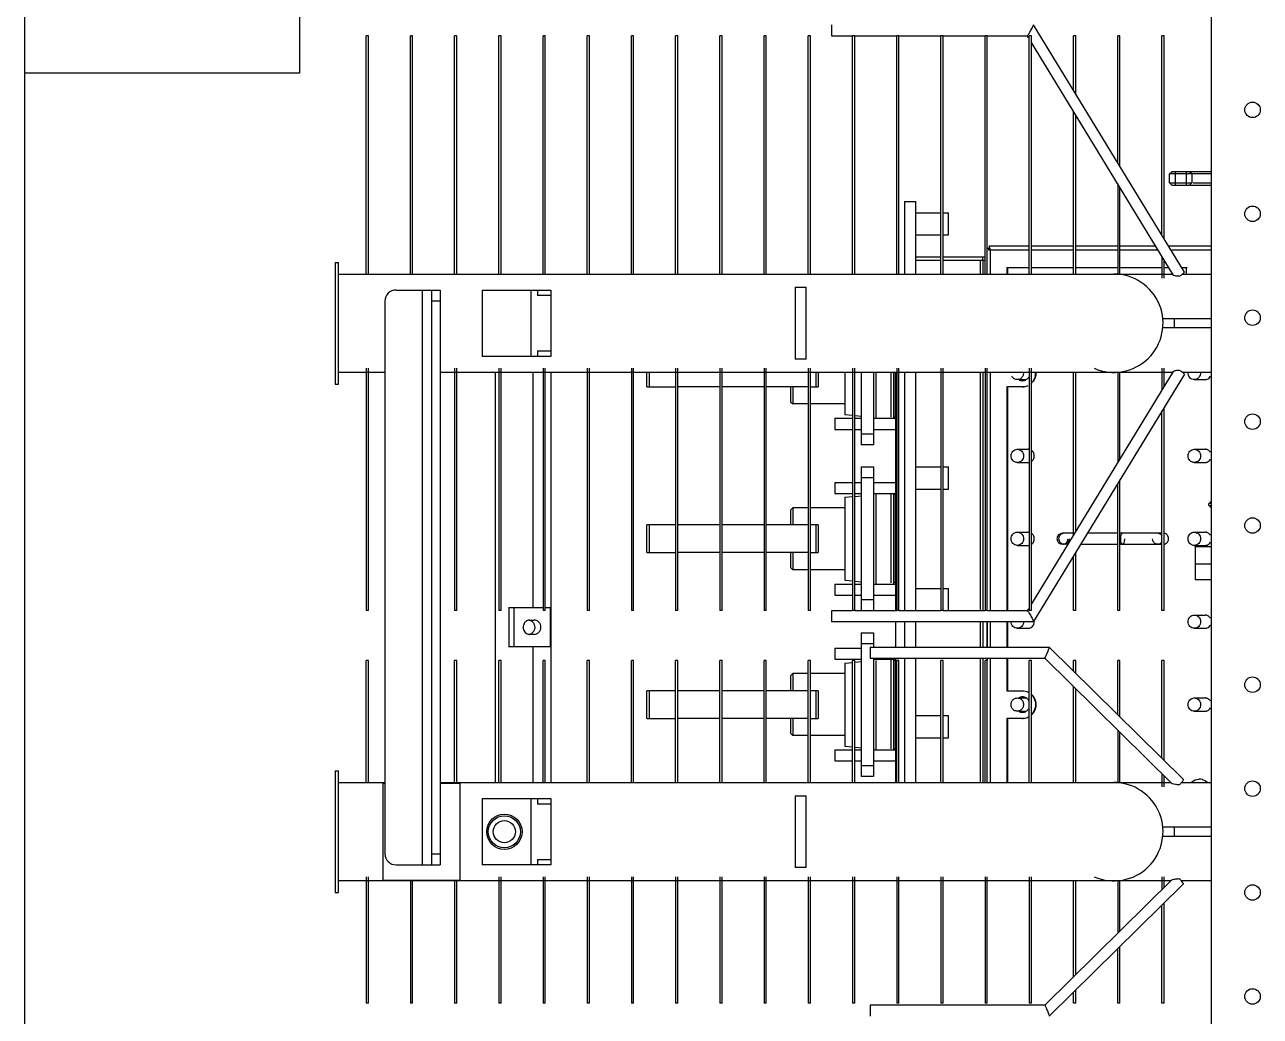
# Model space of a CAD drawing. Header units: millimetres. Extents: x 32496 to 166256, y 3504 to 23939.
# Drawn here: x 43122 to 44240, y 20608 to 21505 of the extents above; entities that cross this region are included whole.
import ezdxf

# ---------------------------------------------------------------- set-up
doc = ezdxf.new("R2010")
doc.units = ezdxf.units.MM
for name, color, linetype in [('FG-S100X100-2232_0', 7, 'Continuous'), ('QIAOJIA-1_0', 7, 'Continuous'), ('变压器模型_1__0', 7, 'Continuous')]:
    doc.layers.add(name, color=color, linetype=linetype)

msp = doc.modelspace()

# ---------------------------------------------------------------- linework, layer by layer
at = {"layer": 'FG-S100X100-2232_0', "color": 7, "linetype": 'Continuous'}
msp.add_line((43121.64, 19811.888), (43121.64, 22083.888), dxfattribs=at)
at = {"layer": 'QIAOJIA-1_0', "color": 7, "linetype": 'Continuous'}
for p, q in [((43370.14, 22026.088), (43370.14, 21461.088)), ((43370.14, 21461.088), (43121.64, 21461.088))]:
    msp.add_line(p, q, dxfattribs=at)
at = {"layer": '变压器模型_1__0', "color": 6, "linetype": 'Continuous'}
for p, q in [((44195.64, 20407.888), (44195.64, 21551.888)), ((43851.64, 21504.927), (43851.64, 21494.928)), ((44034.474, 21504.836), (44034.429, 21504.916)), ((44170.93, 21281.092), (44034.474, 21504.836)), ((43430.64, 21279.388), (43430.64, 21494.888)), ((43432.64, 21494.888), (43430.64, 21494.888)), ((43432.64, 21279.388), (43432.64, 21494.888)), ((43470.64, 21279.388), (43470.64, 21494.888)), ((43472.64, 21494.888), (43470.64, 21494.888)), ((43472.64, 21279.388), (43472.64, 21494.888)), ((43510.64, 21279.388), (43510.64, 21494.888)), ((43512.64, 21494.888), (43510.64, 21494.888)), ((43512.64, 21279.388), (43512.64, 21494.888)), ((43550.64, 21279.388), (43550.64, 21494.888)), ((43552.64, 21494.888), (43550.64, 21494.888)), ((43552.64, 21279.388), (43552.64, 21494.888)), ((43590.64, 21279.388), (43590.64, 21494.888)), ((43592.64, 21494.888), (43590.64, 21494.888)), ((43592.64, 21279.388), (43592.64, 21494.888)), ((43630.64, 21279.388), (43630.64, 21494.888)), ((43632.64, 21494.888), (43630.64, 21494.888)), ((43632.64, 21279.388), (43632.64, 21494.888)), ((43670.64, 21279.388), (43670.64, 21494.888)), ((43672.64, 21494.888), (43670.64, 21494.888)), ((43672.64, 21279.388), (43672.64, 21494.888)), ((43710.64, 21279.388), (43710.64, 21494.888)), ((43712.64, 21494.888), (43710.64, 21494.888)), ((43712.64, 21279.388), (43712.64, 21494.888)), ((43750.64, 21279.388), (43750.64, 21494.888)), ((43752.64, 21494.888), (43750.64, 21494.888)), ((43752.64, 21279.388), (43752.64, 21494.888)), ((43790.64, 21279.388), (43790.64, 21494.888)), ((43792.64, 21494.888), (43790.64, 21494.888)), ((43792.64, 21279.388), (43792.64, 21494.888)), ((43830.64, 21279.388), (43830.64, 21494.888)), ((43832.64, 21494.888), (43830.64, 21494.888)), ((43832.64, 21279.388), (43832.64, 21494.888)), ((43851.64, 21494.928), (43870.64, 21494.928)), ((43870.64, 21279.388), (43870.64, 21494.888)), ((43872.64, 21494.888), (43870.64, 21494.888)), ((43872.64, 21494.928), (43910.64, 21494.928)), ((43872.64, 21279.388), (43872.64, 21494.888)), ((43910.64, 21279.388), (43910.64, 21494.888)), ((43912.64, 21494.888), (43910.64, 21494.888)), ((43912.64, 21494.928), (43950.64, 21494.928)), ((43912.64, 21279.388), (43912.64, 21494.888)), ((43950.64, 21279.388), (43950.64, 21494.888)), ((43952.64, 21494.888), (43950.64, 21494.888)), ((43952.64, 21494.928), (43990.64, 21494.928)), ((43952.64, 21279.388), (43952.64, 21494.888)), ((43990.64, 21279.388), (43990.64, 21494.888)), ((43992.64, 21494.888), (43990.64, 21494.888)), ((43992.64, 21494.928), (44028.858, 21494.928)), ((43992.64, 21279.388), (43992.64, 21494.888)), ((44029.903, 21493.219), (44028.806, 21495.019)), ((44028.806, 21495.019), (44028.851, 21494.939)), ((44030.64, 21279.388), (44030.64, 21494.888)), ((44032.64, 21494.888), (44030.64, 21494.888)), ((44032.64, 21279.388), (44032.64, 21494.888)), ((44160.812, 21278.571), (44032.64, 21488.733)), ((44070.64, 21445.535), (44070.64, 21494.888)), ((44072.64, 21494.888), (44070.64, 21494.888)), ((44072.64, 21442.256), (44072.64, 21494.888)), ((44110.64, 21379.948), (44110.64, 21494.888)), ((44112.64, 21494.888), (44110.64, 21494.888)), ((44112.64, 21376.669), (44112.64, 21494.888)), ((44150.64, 21314.361), (44150.64, 21494.888)), ((44152.64, 21494.888), (44150.64, 21494.888)), ((44152.64, 21311.081), (44152.64, 21494.888)), ((44070.64, 21279.388), (44070.64, 21426.425)), ((44072.64, 21279.388), (44072.64, 21423.145)), ((44157.64, 21369.888), (44159.64, 21371.888)), ((44157.64, 21361.888), (44157.64, 21369.888)), ((44195.64, 21369.888), (44157.64, 21369.888)), ((44195.64, 21371.888), (44159.64, 21371.888)), ((44177.64, 21369.888), (44175.64, 21371.888)), ((44177.64, 21369.888), (44177.64, 21361.888)), ((44110.64, 21360.837), (44110.64, 21278.838)), ((44112.64, 21279.388), (44112.64, 21357.558)), ((44157.64, 21361.888), (44159.64, 21359.888)), ((44157.64, 21361.888), (44177.64, 21361.888)), ((44159.64, 21359.888), (44195.64, 21359.888)), ((44177.64, 21361.888), (44175.64, 21359.888)), ((44178.782, 21361.888), (44195.64, 21361.888)), ((43917.64, 21344.888), (43917.64, 21279.388)), ((43917.64, 21344.888), (43927.64, 21344.888)), ((43927.64, 21344.888), (43927.64, 21279.388)), ((43927.64, 21334.888), (43950.64, 21334.888)), ((43952.64, 21334.888), (43957.64, 21334.888)), ((43957.64, 21314.888), (43957.64, 21334.888)), ((43927.64, 21314.888), (43950.64, 21314.888)), ((43952.64, 21314.888), (43957.64, 21314.888)), ((43992.829, 21302.888), (43994.713, 21302.888)), ((43994.713, 21304.461), (43994.713, 21304.888)), ((43994.713, 21304.888), (44030.64, 21304.888)), ((44032.64, 21304.888), (44070.64, 21304.888)), ((44072.64, 21304.888), (44110.64, 21304.888)), ((44112.64, 21304.888), (44144.762, 21304.888)), ((44156.417, 21304.888), (44195.64, 21304.888)), ((43402.64, 21289.888), (43402.64, 21179.888)), ((43402.64, 21289.888), (43405.64, 21289.888)), ((43405.64, 21179.888), (43405.64, 21289.888)), ((43927.64, 21294.888), (43950.64, 21294.888)), ((43927.64, 21291.888), (43950.64, 21291.888)), ((43952.64, 21294.888), (43990.593, 21294.888)), ((43952.64, 21291.888), (43990.64, 21291.888)), ((43988.64, 21291.888), (43988.64, 21294.888)), ((44150.64, 21295.25), (44150.64, 21275.638)), ((44152.64, 21275.638), (44152.64, 21291.971)), ((43405.64, 21279.388), (44160.812, 21279.388)), ((44010.328, 21284.888), (44010.328, 21279.388)), ((44030.64, 21284.888), (44010.328, 21284.888)), ((44010.999, 21284.888), (44010.999, 21279.388)), ((44070.64, 21284.888), (44032.64, 21284.888)), ((44110.64, 21284.888), (44072.64, 21284.888)), ((44150.64, 21284.888), (44112.64, 21284.888)), ((44156.959, 21284.888), (44152.64, 21284.888)), ((44173.502, 21284.888), (44168.614, 21284.888)), ((44169.241, 21279.388), (44195.64, 21279.388)), ((44172.831, 21279.388), (44172.831, 21284.888)), ((43457.64, 21264.888), (43497.64, 21264.888)), ((43489.64, 21264.888), (43489.64, 20744.888)), ((43497.64, 21264.888), (43497.64, 20744.888)), ((43535.64, 21264.888), (43535.64, 21204.888)), ((43535.64, 21264.888), (43597.64, 21264.888)), ((43579.64, 21264.888), (43579.64, 21204.888)), ((43585.64, 21264.888), (43585.64, 21259.888)), ((43597.64, 21264.888), (43597.64, 21204.888)), ((43818.64, 21267.388), (43818.64, 21202.388)), ((43818.64, 21267.388), (43828.64, 21267.388)), ((43828.64, 21202.388), (43828.64, 21267.388)), ((43447.64, 21254.888), (43447.64, 20754.888)), ((44195.64, 21238.888), (44151.64, 21238.888)), ((44151.64, 21230.888), (44195.64, 21230.888)), ((44161.64, 21238.888), (44161.64, 21230.888)), ((43585.64, 21209.888), (43585.64, 21204.888)), ((43597.64, 21204.888), (43535.64, 21204.888)), ((43828.64, 21202.388), (43818.64, 21202.388)), ((43447.64, 21190.388), (43405.64, 21190.388)), ((43430.64, 21194.138), (43430.64, 20974.888)), ((43432.64, 20974.888), (43432.64, 21194.138)), ((44160.812, 21190.388), (43497.64, 21190.388)), ((43510.64, 21194.138), (43510.64, 20974.888)), ((43512.64, 20974.888), (43512.64, 21194.138)), ((43547.64, 20819.388), (43547.64, 21190.388)), ((43550.64, 21194.138), (43550.64, 20974.888)), ((43552.64, 20974.888), (43552.64, 21194.138)), ((43590.64, 21194.138), (43590.64, 20974.888)), ((43592.64, 20974.888), (43592.64, 21194.138)), ((43597.64, 21190.388), (43597.64, 20819.388)), ((43630.64, 21194.138), (43630.64, 20974.888)), ((43632.64, 20974.888), (43632.64, 21194.138)), ((43670.64, 21194.138), (43670.64, 20974.888)), ((43672.64, 20974.888), (43672.64, 21194.138)), ((43684.64, 21177.388), (43684.64, 21190.388)), ((43710.64, 21194.138), (43710.64, 20974.888)), ((43712.64, 20974.888), (43712.64, 21194.138)), ((43750.64, 21194.138), (43750.64, 20974.888)), ((43752.64, 20974.888), (43752.64, 21194.138)), ((43790.64, 21194.138), (43790.64, 20974.888)), ((43792.64, 20974.888), (43792.64, 21194.138)), ((43830.64, 21194.138), (43830.64, 20974.888)), ((43832.64, 20974.888), (43832.64, 21194.138)), ((43839.64, 21190.388), (43839.64, 21177.388)), ((43863.64, 21189.888), (43863.64, 21152.388)), ((43870.64, 21194.138), (43870.64, 20974.888)), ((43872.64, 20974.888), (43872.64, 21194.138)), ((43878.64, 21190.388), (43878.64, 21124.888)), ((43889.64, 21190.388), (43889.64, 21124.888)), ((43907.64, 21189.888), (43907.64, 21149.46)), ((43908.39, 21149.888), (43908.39, 21189.888)), ((43909.64, 21190.388), (43909.64, 20974.849)), ((43910.64, 21194.138), (43910.64, 20974.888)), ((43912.64, 20974.888), (43912.64, 21194.138)), ((43917.64, 21190.388), (43917.64, 20974.849)), ((43927.64, 21190.388), (43927.64, 20974.849)), ((43950.64, 21194.138), (43950.64, 20974.888)), ((43952.64, 20974.888), (43952.64, 21194.138)), ((43990.64, 21194.138), (43990.64, 20974.888)), ((43992.64, 20974.888), (43992.64, 21194.138)), ((44030.64, 21194.138), (44030.64, 20974.888)), ((44032.64, 20974.888), (44032.64, 21194.138)), ((44160.812, 21191.206), (44032.64, 20981.044)), ((44170.93, 21188.685), (44034.474, 20964.941)), ((44070.64, 21043.352), (44070.64, 21190.388)), ((44072.64, 21046.631), (44072.64, 21190.388)), ((44110.64, 21190.938), (44110.64, 21108.939)), ((44112.64, 21112.218), (44112.64, 21190.388)), ((44150.64, 21194.138), (44150.64, 21174.526)), ((44152.64, 21177.806), (44152.64, 21194.138)), ((44195.64, 21190.388), (44169.241, 21190.388)), ((43402.64, 21179.888), (43405.64, 21179.888)), ((43684.64, 21177.388), (43710.64, 21177.388)), ((43750.64, 21177.388), (43712.64, 21177.388)), ((43790.64, 21177.388), (43752.64, 21177.388)), ((43830.64, 21177.388), (43792.64, 21177.388)), ((43814.64, 21177.388), (43814.64, 21163.888)), ((43816.64, 21177.388), (43816.64, 21161.888)), ((43832.64, 21177.388), (43839.64, 21177.388)), ((44010.328, 21177.388), (44010.328, 20974.849)), ((44025.13, 21177.388), (44010.328, 21177.388)), ((44010.999, 21177.388), (44010.999, 20974.849)), ((44021.764, 21183.888), (44027.825, 21183.888)), ((44025.13, 21182.888), (44024.459, 21182.888)), ((44179.91, 21183.888), (44189.639, 21183.888)), ((43814.64, 21163.888), (43816.64, 21161.888)), ((43830.64, 21161.888), (43816.64, 21161.888)), ((43863.64, 21161.888), (43832.64, 21161.888)), ((44150.64, 20974.888), (44150.64, 21155.416)), ((44152.64, 20974.888), (44152.64, 21158.695)), ((43854.64, 21148.888), (43854.64, 21138.888)), ((43854.64, 21148.888), (43870.64, 21148.888)), ((43863.64, 21152.388), (43870.64, 21151.715)), ((43872.64, 21151.523), (43878.979, 21150.913)), ((43872.64, 21148.888), (43878.64, 21148.888)), ((43889.64, 21148.888), (43909.64, 21148.888)), ((43909.64, 21149.888), (43908.39, 21149.888)), ((43854.64, 21138.888), (43870.64, 21138.888)), ((43872.64, 21138.888), (43878.64, 21138.888)), ((43889.64, 21138.888), (43909.64, 21138.888)), ((43889.64, 21124.888), (43878.64, 21124.888)), ((44019.762, 21120.888), (44029.491, 21120.888)), ((44179.91, 21120.888), (44189.639, 21120.888)), ((44019.762, 21108.888), (44029.491, 21108.888)), ((44179.91, 21108.888), (44189.639, 21108.888)), ((43878.64, 21104.888), (43878.64, 20974.888)), ((43878.64, 21104.888), (43889.64, 21104.888)), ((43889.64, 21104.888), (43889.64, 20974.888)), ((43927.64, 21104.888), (43950.64, 21104.888)), ((43952.64, 21104.888), (43957.64, 21104.888)), ((43957.64, 21084.888), (43957.64, 21104.888)), ((43854.64, 21090.888), (43854.64, 21080.888)), ((43854.64, 21090.888), (43870.64, 21090.888)), ((43872.64, 21090.888), (43878.64, 21090.888)), ((43889.64, 21090.888), (43909.64, 21090.888)), ((44110.64, 20974.888), (44110.64, 21089.828)), ((44112.64, 20974.888), (44112.64, 21093.108)), ((43854.64, 21080.888), (43870.64, 21080.888)), ((43863.64, 21077.388), (43870.64, 21078.061)), ((43863.64, 21077.388), (43863.64, 21002.388)), ((43872.64, 21080.888), (43878.64, 21080.888)), ((43872.64, 21078.254), (43878.979, 21078.863)), ((43889.64, 21080.888), (43909.64, 21080.888)), ((43907.64, 21080.312), (43907.64, 20999.46)), ((43908.39, 20999.888), (43908.39, 21079.888)), ((43909.64, 21079.888), (43908.39, 21079.888)), ((43927.64, 21084.888), (43950.64, 21084.888)), ((43952.64, 21084.888), (43957.64, 21084.888)), ((43814.64, 21065.888), (43816.64, 21067.888)), ((43814.64, 21065.888), (43814.64, 21052.388)), ((43816.64, 21067.888), (43816.64, 21052.388)), ((43830.64, 21067.888), (43816.64, 21067.888)), ((43863.64, 21067.888), (43832.64, 21067.888)), ((44193.14, 21069.888), (44193.14, 21071.888)), ((44194.102, 21068.888), (44195.448, 21068.888)), ((44195.307, 21072.888), (44194.113, 21072.888)), ((43684.64, 21027.388), (43684.64, 21052.388)), ((43710.64, 21052.388), (43684.64, 21052.388)), ((43750.64, 21052.388), (43712.64, 21052.388)), ((43790.64, 21052.388), (43752.64, 21052.388)), ((43830.64, 21052.388), (43792.64, 21052.388)), ((43839.64, 21052.388), (43832.64, 21052.388)), ((43839.64, 21052.388), (43839.64, 21027.388)), ((44019.762, 21045.888), (44029.491, 21045.888)), ((44070.64, 21044.888), (44060.724, 21044.888)), ((44110.64, 21044.888), (44083.232, 21044.888)), ((44150.64, 21044.888), (44112.64, 21044.888)), ((44179.91, 21045.888), (44189.639, 21045.888)), ((44019.762, 21033.888), (44029.491, 21033.888)), ((44065.478, 21034.888), (44060.724, 21034.888)), ((44077.305, 21034.888), (44110.64, 21034.888)), ((44112.64, 21034.888), (44150.64, 21034.888)), ((44179.91, 21033.888), (44189.639, 21033.888)), ((44180.64, 21032.888), (44180.64, 21002.888)), ((44180.64, 21032.888), (44195.64, 21032.888)), ((43684.64, 21027.388), (43710.64, 21027.388)), ((43750.64, 21027.388), (43712.64, 21027.388)), ((43790.64, 21027.388), (43752.64, 21027.388)), ((43830.64, 21027.388), (43792.64, 21027.388)), ((43814.64, 21027.388), (43814.64, 21013.888)), ((43816.64, 21027.388), (43816.64, 21011.888)), ((43832.64, 21027.388), (43839.64, 21027.388)), ((44070.64, 20974.888), (44070.64, 21024.241)), ((44072.64, 20974.888), (44072.64, 21027.52)), ((43814.64, 21013.888), (43816.64, 21011.888)), ((43830.64, 21011.888), (43816.64, 21011.888)), ((43863.64, 21011.888), (43832.64, 21011.888)), ((43854.64, 20998.888), (43854.64, 20988.888)), ((43854.64, 20998.888), (43870.64, 20998.888)), ((43863.64, 21002.388), (43870.64, 21001.715)), ((43872.64, 21001.523), (43878.979, 21000.913)), ((43872.64, 20998.888), (43878.64, 20998.888)), ((43889.64, 20998.888), (43909.64, 20998.888)), ((43909.64, 20999.888), (43908.39, 20999.888)), ((44195.64, 21002.888), (44180.64, 21002.888)), ((43854.64, 20988.888), (43870.64, 20988.888)), ((43872.64, 20988.888), (43878.64, 20988.888)), ((43889.64, 20988.888), (43909.64, 20988.888)), ((43927.64, 20994.888), (43950.64, 20994.888)), ((43952.64, 20994.888), (43957.64, 20994.888)), ((43957.64, 20974.888), (43957.64, 20994.888)), ((43432.64, 20974.888), (43430.64, 20974.888)), ((43512.64, 20974.888), (43510.64, 20974.888)), ((43552.64, 20974.888), (43550.64, 20974.888)), ((43559.64, 20977.888), (43559.64, 20941.888)), ((43590.64, 20977.388), (43559.64, 20977.388)), ((43564.223, 20977.388), (43564.223, 20942.388)), ((43592.64, 20974.888), (43590.64, 20974.888)), ((43597.112, 20977.388), (43592.64, 20977.388)), ((43597.112, 20977.888), (43597.64, 20977.888)), ((43597.112, 20977.388), (43597.112, 20942.388)), ((43632.64, 20974.888), (43630.64, 20974.888)), ((43672.64, 20974.888), (43670.64, 20974.888)), ((43712.64, 20974.888), (43710.64, 20974.888)), ((43752.64, 20974.888), (43750.64, 20974.888)), ((43792.64, 20974.888), (43790.64, 20974.888)), ((43832.64, 20974.888), (43830.64, 20974.888)), ((43851.64, 20974.849), (43851.64, 20964.849)), ((43870.64, 20974.849), (43851.64, 20974.849)), ((43872.64, 20974.888), (43870.64, 20974.888)), ((43910.64, 20974.849), (43872.64, 20974.849)), ((43912.64, 20974.888), (43910.64, 20974.888)), ((43950.64, 20974.849), (43912.64, 20974.849)), ((43952.64, 20974.888), (43950.64, 20974.888)), ((43990.64, 20974.849), (43952.64, 20974.849)), ((43992.64, 20974.888), (43990.64, 20974.888)), ((44028.858, 20974.849), (43992.64, 20974.849)), ((44029.903, 20976.557), (44028.806, 20974.757)), ((44028.806, 20974.757), (44028.871, 20974.849)), ((44032.64, 20974.888), (44030.64, 20974.888)), ((44072.64, 20974.888), (44070.64, 20974.888)), ((44112.64, 20974.888), (44110.64, 20974.888)), ((44152.64, 20974.888), (44150.64, 20974.888)), ((43578.788, 20966.388), (43582.547, 20966.388)), ((44034.422, 20964.849), (43851.64, 20964.849)), ((43909.64, 20964.849), (43909.64, 20941.857)), ((43917.64, 20964.849), (43917.64, 20941.857)), ((43927.64, 20964.849), (43927.64, 20941.857)), ((43992.597, 20941.857), (43992.597, 20964.849)), ((44010.328, 20964.849), (44010.328, 20941.857)), ((44010.999, 20964.849), (44010.999, 20941.857)), ((44034.474, 20964.941), (44034.409, 20964.849)), ((44179.91, 20970.888), (44189.639, 20970.888)), ((43582.547, 20953.388), (43578.788, 20953.388)), ((43878.64, 20954.888), (43878.64, 20824.888)), ((43878.64, 20954.888), (43889.64, 20954.888)), ((43889.64, 20954.888), (43889.64, 20941.856)), ((44019.762, 20958.888), (44029.491, 20958.888)), ((44179.91, 20958.888), (44189.639, 20958.888)), ((43559.64, 20942.388), (43597.112, 20942.388)), ((43854.64, 20940.888), (43854.64, 20930.888)), ((43854.64, 20940.888), (43878.64, 20940.888)), ((43886.64, 20941.857), (44048.679, 20941.857)), ((43886.64, 20941.856), (43886.64, 20931.857)), ((44048.703, 20941.843), (44048.685, 20941.85)), ((44048.698, 20941.849), (44170.15, 20822.131)), ((44048.717, 20941.765), (44048.703, 20941.843)), ((43430.64, 20819.388), (43430.64, 20929.888)), ((43432.64, 20929.888), (43430.64, 20929.888)), ((43432.64, 20819.388), (43432.64, 20929.888)), ((43510.64, 20819.388), (43510.64, 20929.888)), ((43512.64, 20929.888), (43510.64, 20929.888)), ((43512.64, 20819.388), (43512.64, 20929.888)), ((43550.64, 20819.388), (43550.64, 20929.888)), ((43552.64, 20929.888), (43550.64, 20929.888)), ((43552.64, 20819.388), (43552.64, 20929.888)), ((43590.64, 20819.388), (43590.64, 20929.888)), ((43592.64, 20929.888), (43590.64, 20929.888)), ((43592.64, 20819.388), (43592.64, 20929.888)), ((43630.64, 20819.388), (43630.64, 20929.888)), ((43632.64, 20929.888), (43630.64, 20929.888)), ((43632.64, 20819.388), (43632.64, 20929.888)), ((43670.64, 20819.388), (43670.64, 20929.888)), ((43672.64, 20929.888), (43670.64, 20929.888)), ((43672.64, 20819.388), (43672.64, 20929.888)), ((43710.64, 20819.388), (43710.64, 20929.888)), ((43712.64, 20929.888), (43710.64, 20929.888)), ((43712.64, 20819.388), (43712.64, 20929.888)), ((43750.64, 20819.388), (43750.64, 20929.888)), ((43752.64, 20929.888), (43750.64, 20929.888)), ((43752.64, 20819.388), (43752.64, 20929.888)), ((43790.64, 20819.388), (43790.64, 20929.888)), ((43792.64, 20929.888), (43790.64, 20929.888)), ((43792.64, 20819.388), (43792.64, 20929.888)), ((43830.64, 20819.388), (43830.64, 20929.888)), ((43832.64, 20929.888), (43830.64, 20929.888)), ((43832.64, 20819.388), (43832.64, 20929.888)), ((43854.64, 20930.888), (43878.64, 20930.888)), ((43870.64, 20819.388), (43870.64, 20929.888)), ((43872.64, 20929.888), (43870.64, 20929.888)), ((43872.64, 20819.388), (43872.64, 20929.888)), ((43886.64, 20931.857), (44044.601, 20931.857)), ((43889.64, 20931.857), (43889.64, 20824.888)), ((43889.64, 20930.888), (43909.64, 20930.888)), ((43907.64, 20930.312), (43907.64, 20849.46)), ((43908.39, 20849.888), (43908.39, 20929.888)), ((43909.64, 20929.888), (43908.39, 20929.888)), ((43909.64, 20931.857), (43909.64, 20819.388)), ((43910.64, 20819.388), (43910.64, 20929.888)), ((43912.64, 20929.888), (43910.64, 20929.888)), ((43912.64, 20819.388), (43912.64, 20929.888)), ((43917.64, 20931.857), (43917.64, 20819.388)), ((43927.64, 20931.857), (43927.64, 20819.388)), ((43950.64, 20819.388), (43950.64, 20929.888)), ((43952.64, 20929.888), (43950.64, 20929.888)), ((43952.64, 20819.388), (43952.64, 20929.888)), ((43990.64, 20819.388), (43990.64, 20929.888)), ((43992.64, 20929.888), (43990.64, 20929.888)), ((43992.597, 20929.888), (43992.597, 20931.857)), ((43992.64, 20819.388), (43992.64, 20929.888)), ((44010.328, 20931.857), (44010.328, 20902.388)), ((44010.999, 20931.857), (44010.999, 20902.388)), ((44030.64, 20819.388), (44030.64, 20929.888)), ((44032.64, 20929.888), (44030.64, 20929.888)), ((44032.64, 20819.388), (44032.64, 20929.888)), ((44044.563, 20931.949), (44044.576, 20931.87)), ((44044.576, 20931.87), (44044.594, 20931.863)), ((44044.582, 20931.864), (44159.654, 20818.436)), ((44070.64, 20920.22), (44070.64, 20929.888)), ((44072.64, 20929.888), (44070.64, 20929.888)), ((44072.64, 20918.249), (44072.64, 20929.888)), ((44110.64, 20880.791), (44110.64, 20929.888)), ((44112.64, 20929.888), (44110.64, 20929.888)), ((44112.64, 20878.82), (44112.64, 20929.888)), ((44150.64, 20841.363), (44150.64, 20929.888)), ((44152.64, 20929.888), (44150.64, 20929.888)), ((44152.64, 20839.391), (44152.64, 20929.888)), ((43814.64, 20915.888), (43816.64, 20917.888)), ((43816.64, 20917.888), (43816.64, 20902.388)), ((43830.64, 20917.888), (43816.64, 20917.888)), ((43863.64, 20917.888), (43832.64, 20917.888)), ((43863.64, 20927.388), (43870.814, 20928.078)), ((43863.64, 20927.388), (43863.64, 20852.388)), ((43872.796, 20928.269), (43878.979, 20928.863)), ((43814.64, 20915.888), (43814.64, 20902.388)), ((43684.64, 20877.388), (43684.64, 20902.388)), ((43710.64, 20902.388), (43684.64, 20902.388)), ((43750.64, 20902.388), (43712.64, 20902.388)), ((43790.64, 20902.388), (43752.64, 20902.388)), ((43830.64, 20902.388), (43792.64, 20902.388)), ((43839.64, 20902.388), (43832.64, 20902.388)), ((43839.64, 20902.388), (43839.64, 20877.388)), ((44010.328, 20902.388), (44025.13, 20902.388)), ((44021.757, 20895.888), (44027.831, 20895.888)), ((44025.13, 20896.888), (44024.459, 20896.888)), ((44070.64, 20819.388), (44070.64, 20906.179)), ((44072.64, 20819.388), (44072.64, 20904.207)), ((44179.91, 20895.888), (44189.639, 20895.888)), ((43684.64, 20877.388), (43710.64, 20877.388)), ((43750.64, 20877.388), (43712.64, 20877.388)), ((43790.64, 20877.388), (43752.64, 20877.388)), ((43830.64, 20877.388), (43792.64, 20877.388)), ((43814.64, 20877.388), (43814.64, 20863.888)), ((43816.64, 20877.388), (43816.64, 20861.888)), ((43832.64, 20877.388), (43839.64, 20877.388)), ((43927.64, 20879.888), (43950.64, 20879.888)), ((43952.64, 20879.888), (43957.64, 20879.888)), ((43957.64, 20859.888), (43957.64, 20879.888)), ((44010.328, 20877.388), (44010.328, 20819.388)), ((44025.13, 20877.388), (44010.328, 20877.388)), ((44010.999, 20877.388), (44010.999, 20819.388)), ((44021.764, 20883.888), (44027.825, 20883.888)), ((44025.13, 20882.888), (44024.459, 20882.888)), ((44179.91, 20883.888), (44189.639, 20883.888)), ((43814.64, 20863.888), (43816.64, 20861.888)), ((43830.64, 20861.888), (43816.64, 20861.888)), ((43863.64, 20861.888), (43832.64, 20861.888)), ((44110.64, 20866.75), (44110.64, 20818.838)), ((44112.64, 20819.388), (44112.64, 20864.779)), ((43863.64, 20852.388), (43870.64, 20851.715)), ((43872.64, 20851.523), (43878.979, 20850.913)), ((43927.64, 20859.888), (43950.64, 20859.888)), ((43952.64, 20859.888), (43957.64, 20859.888)), ((43854.64, 20848.888), (43854.64, 20838.888)), ((43854.64, 20848.888), (43870.64, 20848.888)), ((43872.64, 20848.888), (43878.64, 20848.888)), ((43889.64, 20848.888), (43909.64, 20848.888)), ((43909.64, 20849.888), (43908.39, 20849.888)), ((43402.64, 20829.888), (43402.64, 20719.888)), ((43402.64, 20829.888), (43405.64, 20829.888)), ((43405.64, 20719.888), (43405.64, 20829.888)), ((43854.64, 20838.888), (43870.64, 20838.888)), ((43872.64, 20838.888), (43878.64, 20838.888)), ((43889.64, 20838.888), (43909.64, 20838.888)), ((43405.64, 20819.388), (43447.64, 20819.388)), ((43445.64, 20818.882), (43445.64, 20730.894)), ((43445.64, 20818.882), (43447.64, 20818.882)), ((43497.64, 20819.388), (44158.688, 20819.388)), ((43497.64, 20818.882), (43515.64, 20818.882)), ((43515.64, 20730.894), (43515.64, 20818.882)), ((43889.64, 20824.888), (43878.64, 20824.888)), ((44150.64, 20827.321), (44150.64, 20815.638)), ((44152.64, 20815.638), (44152.64, 20825.35)), ((44159.662, 20818.427), (44159.583, 20818.571)), ((44168.326, 20819.388), (44195.64, 20819.388)), ((44170.183, 20822.034), (44170.154, 20822.128)), ((44185.278, 20822.388), (44184.607, 20822.388)), ((43818.64, 20807.388), (43818.64, 20742.388)), ((43818.64, 20807.388), (43828.64, 20807.388)), ((43828.64, 20742.388), (43828.64, 20807.388)), ((43535.64, 20804.888), (43535.64, 20744.888)), ((43535.64, 20804.888), (43597.64, 20804.888)), ((43579.64, 20804.888), (43579.64, 20744.888)), ((43585.64, 20804.888), (43585.64, 20799.888)), ((43597.64, 20804.888), (43597.64, 20744.888)), ((44195.64, 20778.888), (44151.64, 20778.888)), ((44161.64, 20778.888), (44161.64, 20770.888)), ((44151.64, 20770.888), (44195.64, 20770.888)), ((43457.64, 20744.888), (43497.64, 20744.888)), ((43597.64, 20744.888), (43535.64, 20744.888)), ((43585.64, 20749.888), (43585.64, 20744.888)), ((43828.64, 20742.388), (43818.64, 20742.388)), ((44158.688, 20730.388), (43405.64, 20730.388)), ((43430.64, 20734.138), (43430.64, 20619.888)), ((43432.64, 20619.888), (43432.64, 20734.138)), ((43515.64, 20730.894), (43445.64, 20730.894)), ((43470.64, 20730.894), (43470.64, 20619.888)), ((43472.64, 20619.888), (43472.64, 20730.388)), ((43510.64, 20730.894), (43510.64, 20619.888)), ((43512.64, 20619.888), (43512.64, 20730.388)), ((43550.64, 20734.138), (43550.64, 20619.888)), ((43552.64, 20619.888), (43552.64, 20734.138)), ((43590.64, 20734.138), (43590.64, 20619.888)), ((43592.64, 20619.888), (43592.64, 20734.138)), ((43630.64, 20734.138), (43630.64, 20619.888)), ((43632.64, 20619.888), (43632.64, 20734.138)), ((43670.64, 20734.138), (43670.64, 20619.888)), ((43672.64, 20619.888), (43672.64, 20734.138)), ((43710.64, 20734.138), (43710.64, 20619.888)), ((43712.64, 20619.888), (43712.64, 20734.138)), ((43750.64, 20734.138), (43750.64, 20619.888)), ((43752.64, 20619.888), (43752.64, 20734.138)), ((43790.64, 20734.138), (43790.64, 20619.888)), ((43792.64, 20619.888), (43792.64, 20734.138)), ((43830.64, 20734.138), (43830.64, 20619.888)), ((43832.64, 20619.888), (43832.64, 20734.138)), ((43870.64, 20734.138), (43870.64, 20619.888)), ((43872.64, 20619.888), (43872.64, 20734.138)), ((43910.64, 20734.138), (43910.64, 20619.888)), ((43912.64, 20619.888), (43912.64, 20734.138)), ((43950.64, 20734.138), (43950.64, 20619.888)), ((43952.64, 20619.888), (43952.64, 20734.138)), ((43990.64, 20734.138), (43990.64, 20619.888)), ((43992.64, 20619.888), (43992.64, 20734.138)), ((44030.64, 20734.138), (44030.64, 20619.888)), ((44032.64, 20619.888), (44032.64, 20734.138)), ((44159.654, 20731.34), (44044.582, 20617.912)), ((44070.64, 20643.598), (44070.64, 20730.388)), ((44072.64, 20645.569), (44072.64, 20730.388)), ((44110.64, 20730.938), (44110.64, 20683.026)), ((44112.64, 20684.998), (44112.64, 20730.388)), ((44150.64, 20734.138), (44150.64, 20722.455)), ((44152.64, 20724.426), (44152.64, 20734.138)), ((44159.583, 20731.206), (44159.663, 20731.35)), ((44195.64, 20730.388), (44168.326, 20730.388)), ((44170.154, 20727.649), (44170.183, 20727.742)), ((43402.64, 20719.888), (43405.64, 20719.888)), ((44170.15, 20727.645), (44048.698, 20607.927)), ((44150.64, 20619.888), (44150.64, 20708.414)), ((44152.64, 20619.888), (44152.64, 20710.385)), ((44110.64, 20619.888), (44110.64, 20668.985)), ((44112.64, 20619.888), (44112.64, 20670.956)), ((44070.64, 20619.888), (44070.64, 20629.556)), ((44072.64, 20619.888), (44072.64, 20631.528)), ((43432.64, 20619.888), (43430.64, 20619.888)), ((43472.64, 20619.888), (43470.64, 20619.888)), ((43512.64, 20619.888), (43510.64, 20619.888)), ((43552.64, 20619.888), (43550.64, 20619.888)), ((43592.64, 20619.888), (43590.64, 20619.888)), ((43632.64, 20619.888), (43630.64, 20619.888)), ((43672.64, 20619.888), (43670.64, 20619.888)), ((43712.64, 20619.888), (43710.64, 20619.888)), ((43752.64, 20619.888), (43750.64, 20619.888)), ((43792.64, 20619.888), (43790.64, 20619.888)), ((43832.64, 20619.888), (43830.64, 20619.888)), ((43872.64, 20619.888), (43870.64, 20619.888)), ((43886.64, 20617.92), (43886.64, 20607.92)), ((44044.601, 20617.92), (43886.64, 20617.92)), ((43912.64, 20619.888), (43910.64, 20619.888)), ((43952.64, 20619.888), (43950.64, 20619.888)), ((43992.64, 20619.888), (43990.64, 20619.888)), ((44032.64, 20619.888), (44030.64, 20619.888)), ((44044.563, 20617.828), (44044.59, 20617.912)), ((44044.59, 20617.912), (44044.61, 20617.92)), ((44072.64, 20619.888), (44070.64, 20619.888)), ((44112.64, 20619.888), (44110.64, 20619.888)), ((44152.64, 20619.888), (44150.64, 20619.888)), ((44048.69, 20607.927), (44048.67, 20607.92)), ((44048.717, 20608.012), (44048.69, 20607.927))]:
    msp.add_line(p, q, dxfattribs=at)
at = {"layer": '变压器模型_1__0', "color": 9, "linetype": 'Continuous'}
for p, q in [((44162.64, 21371.888), (44162.64, 21359.888)), ((44172.64, 21371.888), (44172.64, 21359.888)), ((43995.255, 21300.888), (43995.255, 21279.388)), ((44030.64, 21300.888), (43995.255, 21300.888)), ((44070.64, 21300.888), (44032.64, 21300.888)), ((44110.64, 21300.888), (44072.64, 21300.888)), ((44147.201, 21300.888), (44112.64, 21300.888)), ((44195.64, 21300.888), (44158.856, 21300.888)), ((43986.567, 21279.388), (43986.567, 21291.888)), ((43988.58, 21291.888), (43988.58, 21279.388)), ((43481.64, 20744.888), (43481.64, 21264.888)), ((43497.64, 21254.888), (43489.64, 21254.888)), ((43597.64, 21259.888), (43585.64, 21259.888)), ((43585.64, 21209.888), (43597.64, 21209.888)), ((43581.64, 20977.888), (43581.64, 21190.388)), ((43686.64, 21190.388), (43686.64, 21177.388)), ((43837.64, 21177.388), (43837.64, 21190.388)), ((43891.64, 21189.888), (43891.64, 21148.888)), ((43905.695, 21149.888), (43905.695, 21189.888)), ((43986.567, 20974.849), (43986.567, 21190.388)), ((43988.58, 21190.388), (43988.58, 20974.849)), ((43995.255, 21190.388), (43995.255, 20974.849)), ((43878.64, 21134.888), (43889.64, 21134.888)), ((43889.64, 21094.888), (43878.64, 21094.888)), ((43891.64, 21079.888), (43891.64, 20998.888)), ((43905.695, 20999.888), (43905.695, 21080.888)), ((44195.64, 21071.888), (44193.14, 21071.888)), ((44193.14, 21069.888), (44195.64, 21069.888)), ((43686.64, 21052.388), (43686.64, 21027.388)), ((43837.64, 21027.388), (43837.64, 21052.388)), ((44195.64, 21016.888), (44180.64, 21016.888)), ((43878.64, 20984.888), (43889.64, 20984.888)), ((43986.567, 20941.857), (43986.567, 20964.849)), ((43988.58, 20964.849), (43988.58, 20941.857)), ((43992.829, 20941.857), (43992.829, 20964.849)), ((43995.255, 20964.849), (43995.255, 20941.857)), ((43581.64, 20819.388), (43581.64, 20941.888)), ((43889.64, 20944.888), (43878.64, 20944.888)), ((43891.64, 20929.888), (43891.64, 20848.888)), ((43905.695, 20849.888), (43905.695, 20930.888)), ((43986.567, 20819.388), (43986.567, 20931.857)), ((43988.58, 20931.857), (43988.58, 20819.388)), ((43992.829, 20929.888), (43992.829, 20931.857)), ((43995.255, 20931.857), (43995.255, 20819.388)), ((43686.64, 20902.388), (43686.64, 20877.388)), ((43837.64, 20877.388), (43837.64, 20902.388)), ((43878.64, 20834.888), (43889.64, 20834.888)), ((43597.64, 20799.888), (43585.64, 20799.888)), ((43489.64, 20754.888), (43497.64, 20754.888)), ((43585.64, 20749.888), (43597.64, 20749.888))]:
    msp.add_line(p, q, dxfattribs=at)
at = {"layer": '变压器模型_1__0', "color": 6, "linetype": 'Continuous'}
for centre, radius in [((44232.64, 21427.888), 7), ((44232.64, 21333.888), 7), ((44232.64, 21239.888), 7), ((44232.64, 21145.888), 7), ((44232.64, 21051.888), 7), ((44232.64, 20907.888), 7), ((44232.64, 20813.888), 7), ((43555.64, 20774.888), 16), ((43555.64, 20774.888), 14.5), ((43555.64, 20774.888), 10), ((44232.64, 20719.888), 7), ((44232.64, 20625.888), 7)]:
    msp.add_circle(centre, radius, dxfattribs=at)
for centre, radius, start, end in [((44009.559, 21305.14), 14.923, 188.680567, 193.942245), ((44008.801, 21304.944), 14.14, 193.911271, 196.669673), ((44107.14, 21234.888), 44.5, 246.456012, 90), ((43457.64, 21254.888), 10, 90, 180), ((44024.022, 21189.726), 6.995, 322.970751, 331.400174), ((44022.935, 21189.888), 13.298, 348.156256, 2.209575), ((44023.603, 21189.889), 13.301, 347.719374, 2.205255), ((44150.267, 21164.18), 32.411, 58.855146, 60.594711), ((44024.454, 21188.332), 10.944, 270.02608, 276.897863), ((44024.423, 21188.61), 11.224, 276.882196, 280.260329), ((44024.374, 21188.838), 11.457, 280.301509, 297.537987), ((44024.329, 21189.421), 6.561, 302.278648, 312.426407), ((44024.116, 21189.654), 6.877, 312.429339, 322.981642), ((44023.872, 21189.447), 12.246, 316.839516, 323.677858), ((44189.588, 21189.409), 5.525, 281.385332, 290.791442), ((44189.588, 21115.368), 5.525, 69.318955, 78.609309), ((44189.589, 21115.368), 5.524, 58.186108, 69.335171), ((44189.588, 21114.409), 5.525, 281.385332, 290.791442), ((44060.692, 21039.888), 5, 90, 0), ((44189.588, 21040.368), 5.525, 69.318955, 78.609309), ((44189.589, 21040.368), 5.524, 58.186108, 69.335171), ((44152.009, 21039.511), 4.628, 238.545956, 252.204298), ((44189.588, 21039.409), 5.525, 281.385332, 290.791442), ((43578.793, 20960.74), 5.648, 90.052551, 99.029932), ((43576.503, 20959.978), 6.659, 21.758565, 28.445265), ((44189.588, 20965.368), 5.525, 69.318955, 78.609309), ((44189.589, 20965.368), 5.524, 58.186108, 69.335171), ((43578.832, 20959.289), 5.904, 253.438722, 260.986077), ((43578.793, 20959.036), 5.648, 260.96965, 269.947418), ((43577.004, 20959.38), 5.999, 286.560627, 301.512938), ((44029.44, 20964.409), 5.525, 281.385332, 290.791442), ((44189.588, 20964.409), 5.525, 281.385332, 290.791442), ((44024.336, 20890.364), 6.55, 47.604542, 58.087212), ((44024.353, 20890.931), 11.473, 56.082184, 62.554372), ((44189.588, 20890.368), 5.525, 69.318955, 78.609309), ((44189.589, 20890.368), 5.524, 58.186108, 69.335171), ((44024.329, 20889.421), 6.561, 302.278648, 312.426407), ((44024.113, 20890.121), 6.879, 37.031037, 47.603898), ((44024.116, 20889.654), 6.877, 312.429339, 322.981642), ((44024.014, 20890.045), 7.004, 28.172118, 37.041894), ((44024.022, 20889.726), 6.995, 322.970751, 331.400174), ((44189.588, 20889.409), 5.525, 281.385332, 290.791442), ((44024.454, 20888.332), 10.944, 270.02608, 276.897863), ((44024.423, 20888.61), 11.224, 276.882196, 280.260329), ((44024.374, 20888.838), 11.457, 280.301509, 297.537987), ((44107.14, 20774.888), 44.5, 246.456012, 90), ((44141.981, 20842.878), 35.301, 313.673307, 318.299755), ((44184.852, 20810.691), 11.748, 126.972766, 129.718251), ((44184.607, 20811.211), 11.176, 90.000056, 93.296902), ((44184.606, 20811.232), 11.154, 76.618685, 89.995126), ((44184.612, 20811.296), 11.091, 73.387584, 76.573222), ((43457.64, 20754.888), 10, 180, 270), ((44141.32, 20706.268), 36.214, 44.079568, 46.258485), ((44142.606, 20707.448), 34.469, 41.708909, 44.157653)]:
    msp.add_arc(centre, radius, start, end, dxfattribs=at)
at = {"layer": '变压器模型_1__0', "color": 9, "linetype": 'Continuous'}
for centre, radius, start, end in [((44062.189, 21040.27), 4.622, 108.082082, 121.335849), ((44062.177, 21040.311), 4.58, 99.551754, 108.09477), ((44062.551, 21039.815), 5.103, 202.253539, 208.397601), ((44062.144, 21039.246), 4.357, 261.882354, 269.957982), ((44062.091, 21039.508), 4.625, 287.428873, 301.33238)]:
    msp.add_arc(centre, radius, start, end, dxfattribs=at)
at = {"layer": '变压器模型_1__0', "color": 6, "linetype": 'Continuous'}
for points, knots in [([(44031.64, 21498.973), (44031.989, 21499.579), (44032.648, 21500.769), (44033.539, 21502.449), (44034.114, 21503.785), (44034.474, 21504.551), (44034.474, 21504.836)], [0, 0, 0, 0, 0.32119342, 0.62641782, 0.86937518, 1, 1, 1, 1]), ([(44028.859, 21494.931), (44028.932, 21494.934), (44029.104, 21495.113), (44029.55, 21495.617), (44029.906, 21496.164), (44030.171, 21496.569)], [0, 0, 0, 0, 0.10248588, 0.31201609, 1, 1, 1, 1]), ([(44030.171, 21496.569), (44030.289, 21496.749), (44030.796, 21497.54), (44031.278, 21498.347), (44031.64, 21498.973)], [0, 0, 0, 0, 0.22949659, 1, 1, 1, 1]), ([(43994.67, 21304.352), (43994.668, 21304.485), (43994.701, 21304.604), (43994.666, 21304.888), (43994.713, 21304.888)], [0, 0, 0, 0, 0.73989592, 1, 1, 1, 1]), ([(43994.807, 21302.888), (43994.792, 21302.989), (43994.74, 21303.353), (43994.703, 21303.719), (43994.686, 21303.983)], [0, 0, 0, 0, 0.27880738, 1, 1, 1, 1]), ([(44161.476, 21278.083), (44161.381, 21278.12), (44161.148, 21278.228), (44160.812, 21278.394), (44160.812, 21278.571)], [0, 0, 0, 0, 0.36543342, 1, 1, 1, 1]), ([(44166.175, 21277.349), (44165.284, 21277.374), (44163.701, 21277.517), (44162.126, 21277.828), (44161.476, 21278.083)], [0, 0, 0, 0, 0.56072058, 1, 1, 1, 1]), ([(44166.181, 21277.361), (44167.025, 21277.837), (44168.101, 21278.501), (44169.12, 21279.245), (44169.351, 21279.423)], [0, 0, 0, 0, 0.76862367, 1, 1, 1, 1]), ([(44170.242, 21280.17), (44170.425, 21280.34), (44170.682, 21280.61), (44170.93, 21280.954), (44170.93, 21281.092)], [0, 0, 0, 0, 0.64500306, 1, 1, 1, 1]), ([(44019.762, 21183.888), (44018.784, 21183.888), (44016.767, 21184.464), (44015.353, 21185.998), (44014.873, 21186.879)], [0, 0, 0, 0, 0.49349122, 1, 1, 1, 1]), ([(44024.674, 21186.92), (44024.196, 21186.028), (44022.78, 21184.473), (44020.747, 21183.888), (44019.762, 21183.888)], [0, 0, 0, 0, 0.50659676, 1, 1, 1, 1]), ([(44160.812, 21191.206), (44160.812, 21191.416), (44161.582, 21191.75), (44162.624, 21192.056), (44164.323, 21192.326), (44165.53, 21192.409), (44166.175, 21192.428)], [0, 0, 0, 0, 0.112566, 0.34477787, 0.65439974, 1, 1, 1, 1]), ([(44169.351, 21190.353), (44169.18, 21190.485), (44168.43, 21191.04), (44167.645, 21191.548), (44167.03, 21191.919)], [0, 0, 0, 0, 0.23078735, 1, 1, 1, 1]), ([(44170.93, 21188.685), (44170.93, 21188.943), (44170.288, 21189.555), (44169.759, 21190.04), (44169.351, 21190.353)], [0, 0, 0, 0, 0.33418656, 1, 1, 1, 1]), ([(44179.91, 21183.888), (44178.379, 21183.888), (44175.138, 21185.421), (44174.149, 21188.804), (44174.279, 21190.398)], [0, 0, 0, 0, 0.48924022, 1, 1, 1, 1]), ([(44185.541, 21190.397), (44185.671, 21188.804), (44184.683, 21185.421), (44181.442, 21183.888), (44179.91, 21183.888)], [0, 0, 0, 0, 0.51072852, 1, 1, 1, 1]), ([(44019.762, 21108.888), (44018.306, 21108.888), (44015.234, 21110.276), (44013.537, 21114.888), (44015.233, 21119.499), (44018.306, 21120.888), (44019.762, 21120.888)], [0, 0, 0, 0, 0.24479122, 0.4999735, 0.75517017, 1, 1, 1, 1]), ([(44019.762, 21120.888), (44021.218, 21120.888), (44024.291, 21119.5), (44025.987, 21114.889), (44024.291, 21110.277), (44021.218, 21108.888), (44019.762, 21108.888)], [0, 0, 0, 0, 0.24479122, 0.4999735, 0.75517017, 1, 1, 1, 1]), ([(44179.91, 21108.888), (44178.455, 21108.888), (44175.382, 21110.276), (44173.685, 21114.888), (44175.381, 21119.499), (44178.454, 21120.888), (44179.91, 21120.888)], [0, 0, 0, 0, 0.24479122, 0.4999735, 0.75517017, 1, 1, 1, 1]), ([(44179.91, 21120.888), (44181.366, 21120.888), (44184.439, 21119.5), (44186.135, 21114.889), (44184.439, 21110.277), (44181.366, 21108.888), (44179.91, 21108.888)], [0, 0, 0, 0, 0.24479122, 0.4999735, 0.75517017, 1, 1, 1, 1]), ([(44034.381, 21111.879), (44034.872, 21112.781), (44035.406, 21114.864), (44034.888, 21116.951), (44034.403, 21117.857)], [0, 0, 0, 0, 0.49994675, 1, 1, 1, 1]), ([(44019.762, 21033.888), (44018.306, 21033.888), (44015.234, 21035.276), (44013.537, 21039.888), (44015.233, 21044.499), (44018.306, 21045.888), (44019.762, 21045.888)], [0, 0, 0, 0, 0.24479122, 0.4999735, 0.75517017, 1, 1, 1, 1]), ([(44019.762, 21045.888), (44021.218, 21045.888), (44024.291, 21044.5), (44025.987, 21039.889), (44024.291, 21035.277), (44021.218, 21033.888), (44019.762, 21033.888)], [0, 0, 0, 0, 0.24479122, 0.4999735, 0.75517017, 1, 1, 1, 1]), ([(44034.381, 21036.879), (44034.872, 21037.781), (44035.406, 21039.864), (44034.888, 21041.951), (44034.403, 21042.857)], [0, 0, 0, 0, 0.49994675, 1, 1, 1, 1]), ([(44156.668, 21039.888), (44156.668, 21041.039), (44155.902, 21043.383), (44153.754, 21044.652), (44152.66, 21044.831)], [0, 0, 0, 0, 0.50932619, 1, 1, 1, 1]), ([(44177.063, 21034.705), (44175.998, 21035.362), (44174.277, 21037.504), (44174.061, 21041.523), (44176.145, 21044.956), (44178.693, 21045.888), (44179.91, 21045.888)], [0, 0, 0, 0, 0.24967671, 0.50563236, 0.75708285, 1, 1, 1, 1]), ([(44179.91, 21045.888), (44181.366, 21045.888), (44184.439, 21044.5), (44186.135, 21039.889), (44184.439, 21035.277), (44181.366, 21033.888), (44179.91, 21033.888)], [0, 0, 0, 0, 0.24479122, 0.4999735, 0.75517017, 1, 1, 1, 1]), ([(44152.66, 21034.946), (44153.695, 21035.115), (44155.054, 21035.89), (44155.857, 21037.059), (44156.031, 21037.379)], [0, 0, 0, 0, 0.74216901, 1, 1, 1, 1]), ([(44028.86, 20974.845), (44028.932, 20974.843), (44029.105, 20974.665), (44029.552, 20974.16), (44029.907, 20973.613), (44030.172, 20973.208)], [0, 0, 0, 0, 0.10270583, 0.31222967, 1, 1, 1, 1]), ([(43577.907, 20966.318), (43577, 20966.175), (43575.211, 20965.438), (43573.953, 20963.975), (43573.505, 20963.15)], [0, 0, 0, 0, 0.49419625, 1, 1, 1, 1]), ([(43577.956, 20966.318), (43578.862, 20966.175), (43580.652, 20965.438), (43581.91, 20963.975), (43582.358, 20963.15)], [0, 0, 0, 0, 0.49419625, 1, 1, 1, 1]), ([(43588.655, 20959.888), (43588.655, 20961.532), (43587.445, 20964.903), (43584.12, 20966.388), (43582.547, 20966.388)], [0, 0, 0, 0, 0.51098785, 1, 1, 1, 1]), ([(44019.762, 20958.888), (44018.312, 20958.888), (44015.252, 20960.245), (44014.12, 20963.338), (44014.11, 20964.849)], [0, 0, 0, 0, 0.48964066, 1, 1, 1, 1]), ([(44025.414, 20964.849), (44025.404, 20963.338), (44024.272, 20960.245), (44021.212, 20958.888), (44019.762, 20958.888)], [0, 0, 0, 0, 0.51033338, 1, 1, 1, 1]), ([(44030.172, 20973.208), (44030.29, 20973.027), (44030.796, 20972.236), (44031.278, 20971.43), (44031.64, 20970.803)], [0, 0, 0, 0, 0.22949104, 1, 1, 1, 1]), ([(44031.64, 20970.803), (44031.989, 20970.198), (44032.648, 20969.007), (44033.538, 20967.327), (44034.112, 20965.99), (44034.474, 20965.225), (44034.474, 20964.941)], [0, 0, 0, 0, 0.32120687, 0.62645019, 0.86942281, 1, 1, 1, 1]), ([(44179.91, 20958.888), (44178.455, 20958.888), (44175.382, 20960.276), (44173.685, 20964.888), (44175.381, 20969.499), (44178.454, 20970.888), (44179.91, 20970.888)], [0, 0, 0, 0, 0.24479122, 0.4999735, 0.75517017, 1, 1, 1, 1]), ([(44179.91, 20970.888), (44181.366, 20970.888), (44184.439, 20969.5), (44186.135, 20964.889), (44184.439, 20960.277), (44181.366, 20958.888), (44179.91, 20958.888)], [0, 0, 0, 0, 0.24479122, 0.4999735, 0.75517017, 1, 1, 1, 1]), ([(43572.68, 20959.888), (43572.68, 20958.514), (43573.509, 20955.735), (43575.878, 20954.008), (43577.149, 20953.63)], [0, 0, 0, 0, 0.50878186, 1, 1, 1, 1]), ([(43583.183, 20959.888), (43583.183, 20958.773), (43582.638, 20956.536), (43581.065, 20954.835), (43580.139, 20954.266)], [0, 0, 0, 0, 0.50658649, 1, 1, 1, 1]), ([(43582.547, 20953.388), (43584.12, 20953.388), (43587.445, 20954.873), (43588.655, 20958.244), (43588.655, 20959.888)], [0, 0, 0, 0, 0.48900878, 1, 1, 1, 1]), ([(44046.64, 20935.903), (44047.151, 20937.111), (44047.843, 20938.795), (44048.472, 20940.757), (44048.717, 20941.498), (44048.717, 20941.765)], [0, 0, 0, 0, 0.6322396, 0.87147153, 1, 1, 1, 1]), ([(44044.602, 20931.86), (44044.739, 20931.866), (44044.957, 20932.424), (44045.429, 20933.132), (44045.998, 20934.443), (44046.42, 20935.382), (44046.64, 20935.903)], [0, 0, 0, 0, 0.09073915, 0.31029606, 0.62694553, 1, 1, 1, 1]), ([(44014.851, 20892.857), (44015.328, 20893.748), (44016.744, 20895.303), (44018.777, 20895.888), (44019.762, 20895.888)], [0, 0, 0, 0, 0.50659676, 1, 1, 1, 1]), ([(44019.762, 20895.888), (44020.74, 20895.888), (44022.758, 20895.312), (44024.171, 20893.779), (44024.652, 20892.897)], [0, 0, 0, 0, 0.49349122, 1, 1, 1, 1]), ([(44179.91, 20883.888), (44178.455, 20883.888), (44175.382, 20885.276), (44173.685, 20889.888), (44175.381, 20894.499), (44178.454, 20895.888), (44179.91, 20895.888)], [0, 0, 0, 0, 0.24479122, 0.4999735, 0.75517017, 1, 1, 1, 1]), ([(44179.91, 20895.888), (44181.366, 20895.888), (44184.439, 20894.5), (44186.135, 20889.889), (44184.439, 20885.277), (44181.366, 20883.888), (44179.91, 20883.888)], [0, 0, 0, 0, 0.24479122, 0.4999735, 0.75517017, 1, 1, 1, 1]), ([(44014.873, 20886.879), (44014.381, 20887.781), (44013.847, 20889.864), (44014.366, 20891.951), (44014.851, 20892.857)], [0, 0, 0, 0, 0.49994675, 1, 1, 1, 1]), ([(44019.762, 20883.888), (44018.784, 20883.888), (44016.767, 20884.464), (44015.353, 20885.998), (44014.873, 20886.879)], [0, 0, 0, 0, 0.49349122, 1, 1, 1, 1]), ([(44024.674, 20886.92), (44024.196, 20886.028), (44022.78, 20884.473), (44020.747, 20883.888), (44019.762, 20883.888)], [0, 0, 0, 0, 0.50659676, 1, 1, 1, 1]), ([(44024.652, 20892.897), (44025.143, 20891.995), (44025.677, 20889.912), (44025.159, 20887.825), (44024.674, 20886.92)], [0, 0, 0, 0, 0.49994675, 1, 1, 1, 1]), ([(44166.359, 20817.345), (44165.191, 20817.364), (44163.102, 20817.53), (44160.994, 20817.84), (44160.123, 20818.179)], [0, 0, 0, 0, 0.5554334, 1, 1, 1, 1]), ([(44168.339, 20819.394), (44168.469, 20819.541), (44168.927, 20820.067), (44169.367, 20820.609), (44169.655, 20821.018)], [0, 0, 0, 0, 0.28232171, 1, 1, 1, 1]), ([(44169.655, 20821.018), (44169.734, 20821.129), (44169.934, 20821.445), (44170.183, 20821.787), (44170.183, 20822.034)], [0, 0, 0, 0, 0.3546255, 1, 1, 1, 1]), ([(44159.657, 20731.341), (44159.915, 20731.588), (44160.868, 20731.826), (44162.384, 20732.149), (44164.31, 20732.353), (44165.662, 20732.42), (44166.359, 20732.432)], [0, 0, 0, 0, 0.1565987, 0.4054081, 0.69420748, 1, 1, 1, 1]), ([(44170.183, 20727.742), (44170.183, 20727.875), (44170.01, 20728.219), (44169.441, 20729.119), (44168.814, 20729.848), (44168.339, 20730.382)], [0, 0, 0, 0, 0.12239209, 0.33851195, 1, 1, 1, 1]), ([(44044.602, 20617.917), (44044.74, 20617.912), (44044.962, 20617.354), (44045.427, 20616.644), (44045.998, 20615.333), (44046.42, 20614.394), (44046.64, 20613.874)], [0, 0, 0, 0, 0.09087285, 0.31034943, 0.62696469, 1, 1, 1, 1]), ([(44046.64, 20613.874), (44047.151, 20612.665), (44047.845, 20610.982), (44048.467, 20609.018), (44048.717, 20608.278), (44048.717, 20608.012)], [0, 0, 0, 0, 0.63227538, 0.87153614, 1, 1, 1, 1])]:
    msp.add_open_spline(points, degree=3, knots=knots, dxfattribs=at)
for points in [[(43993.551, 21301.555), (43993.708, 21301.478), (43993.869, 21301.407), (43994.03, 21301.34)], [(43994.03, 21301.34), (43994.196, 21301.271), (43994.363, 21301.206), (43994.53, 21301.144)], [(43994.53, 21301.144), (43994.77, 21301.055), (43995.013, 21300.97), (43995.255, 21300.888)], [(43994.686, 21303.983), (43994.678, 21304.106), (43994.673, 21304.229), (43994.67, 21304.352)], [(44169.351, 21279.423), (44169.658, 21279.659), (44169.959, 21279.905), (44170.242, 21280.17)], [(44025.414, 21189.911), (44025.418, 21188.884), (44025.159, 21187.825), (44024.674, 21186.92)], [(44035.95, 21187.158), (44035.576, 21185.386), (44034.812, 21183.653), (44033.738, 21182.193)], [(44034.356, 21182.121), (44035.437, 21183.57), (44036.213, 21185.293), (44036.599, 21187.059)], [(44191.549, 21184.244), (44192.789, 21184.714), (44193.894, 21185.715), (44194.529, 21186.879)], [(44021.12, 21183.852), (44022.104, 21183.241), (44023.3, 21182.888), (44024.459, 21182.888)], [(44024.459, 21182.888), (44025.63, 21182.888), (44026.841, 21183.249), (44027.833, 21183.874)], [(44189.639, 21183.888), (44189.987, 21183.888), (44190.337, 21183.924), (44190.678, 21183.993)], [(44030.531, 21120.783), (44030.189, 21120.852), (44029.839, 21120.888), (44029.491, 21120.888)], [(44034.403, 21117.857), (44033.929, 21118.741), (44033.206, 21119.532), (44032.353, 21120.062)], [(44190.679, 21120.783), (44190.337, 21120.852), (44189.987, 21120.888), (44189.639, 21120.888)], [(44194.551, 21117.857), (44194.077, 21118.741), (44193.354, 21119.532), (44192.501, 21120.062)], [(44029.491, 21108.888), (44029.839, 21108.888), (44030.189, 21108.924), (44030.53, 21108.993)], [(44032.693, 21109.944), (44033.385, 21110.448), (44033.971, 21111.128), (44034.381, 21111.879)], [(44189.639, 21108.888), (44189.987, 21108.888), (44190.337, 21108.924), (44190.678, 21108.993)], [(44191.549, 21109.244), (44192.789, 21109.714), (44193.894, 21110.715), (44194.529, 21111.879)], [(44030.531, 21045.783), (44030.189, 21045.852), (44029.839, 21045.888), (44029.491, 21045.888)], [(44034.403, 21042.857), (44033.929, 21043.741), (44033.206, 21044.532), (44032.353, 21045.062)], [(44190.679, 21045.783), (44190.337, 21045.852), (44189.987, 21045.888), (44189.639, 21045.888)], [(44194.551, 21042.857), (44194.077, 21043.741), (44193.354, 21044.532), (44192.501, 21045.062)], [(44029.491, 21033.888), (44029.839, 21033.888), (44030.189, 21033.924), (44030.53, 21033.993)], [(44032.693, 21034.944), (44033.385, 21035.448), (44033.971, 21036.128), (44034.381, 21036.879)], [(44156.031, 21037.379), (44156.444, 21038.137), (44156.668, 21039.025), (44156.668, 21039.888)], [(44179.91, 21033.888), (44178.923, 21033.888), (44177.903, 21034.187), (44177.063, 21034.705)], [(44189.639, 21033.888), (44189.987, 21033.888), (44190.337, 21033.924), (44190.678, 21033.993)], [(44191.549, 21034.244), (44192.789, 21034.714), (44193.894, 21035.715), (44194.529, 21036.879)], [(43573.505, 20963.15), (43572.97, 20962.164), (43572.68, 20961.01), (43572.68, 20959.888)], [(44034.381, 20961.879), (44035.004, 20963.023), (44035.26, 20964.431), (44035.087, 20965.722)], [(44190.679, 20970.783), (44190.337, 20970.852), (44189.987, 20970.888), (44189.639, 20970.888)], [(44194.551, 20967.857), (44194.077, 20968.741), (44193.354, 20969.532), (44192.501, 20970.062)], [(43582.687, 20962.446), (43583.009, 20961.64), (43583.183, 20960.757), (43583.183, 20959.888)], [(44029.491, 20958.888), (44029.839, 20958.888), (44030.189, 20958.924), (44030.53, 20958.993)], [(44031.401, 20959.244), (44032.64, 20959.714), (44033.746, 20960.715), (44034.381, 20961.879)], [(44189.639, 20958.888), (44189.987, 20958.888), (44190.337, 20958.924), (44190.678, 20958.993)], [(44191.549, 20959.244), (44192.789, 20959.714), (44193.894, 20960.715), (44194.529, 20961.879)], [(44024.459, 20896.888), (44023.287, 20896.888), (44022.076, 20896.527), (44021.085, 20895.902)], [(44024.459, 20902.388), (44026.238, 20902.388), (44028.062, 20901.932), (44029.641, 20901.113)], [(44027.798, 20895.924), (44026.814, 20896.535), (44025.617, 20896.888), (44024.459, 20896.888)], [(44032.797, 20898.715), (44034.341, 20897.071), (44035.446, 20894.92), (44035.928, 20892.717)], [(44036.621, 20892.618), (44036.247, 20894.391), (44035.482, 20896.123), (44034.409, 20897.583)], [(44190.679, 20895.783), (44190.337, 20895.852), (44189.987, 20895.888), (44189.639, 20895.888)], [(44035.95, 20887.158), (44035.478, 20884.923), (44034.367, 20882.736), (44032.805, 20881.07)], [(44034.356, 20882.121), (44035.437, 20883.57), (44036.213, 20885.293), (44036.599, 20887.059)], [(44035.928, 20892.717), (44036.325, 20890.907), (44036.332, 20888.971), (44035.95, 20887.158)], [(44036.599, 20887.059), (44036.996, 20888.869), (44037.003, 20890.805), (44036.621, 20892.618)], [(44191.549, 20884.244), (44192.789, 20884.714), (44193.894, 20885.715), (44194.529, 20886.879)], [(44194.551, 20892.857), (44194.077, 20893.741), (44193.354, 20894.532), (44192.501, 20895.062)], [(44021.12, 20883.852), (44022.104, 20883.241), (44023.3, 20882.888), (44024.459, 20882.888)], [(44024.459, 20882.888), (44025.63, 20882.888), (44026.841, 20883.249), (44027.833, 20883.874)], [(44189.639, 20883.888), (44189.987, 20883.888), (44190.337, 20883.924), (44190.678, 20883.993)], [(44160.123, 20818.179), (44159.958, 20818.243), (44159.785, 20818.312), (44159.657, 20818.435)], [(44177.787, 20820.077), (44179.541, 20821.398), (44181.772, 20822.242), (44183.964, 20822.368)], [(44187.783, 20821.924), (44189.265, 20821.482), (44190.68, 20820.716), (44191.869, 20819.728)]]:
    msp.add_open_spline(points, degree=3, dxfattribs=at)
at = {"layer": '变压器模型_1__0', "color": 9, "linetype": 'Continuous'}
for points, knots in [([(44057.431, 21039.888), (44057.431, 21040.748), (44057.852, 21042.473), (44059.07, 21043.782), (44059.786, 21044.218)], [0, 0, 0, 0, 0.50629345, 1, 1, 1, 1]), ([(44114.987, 21034.89), (44114.359, 21034.887), (44113.407, 21037.113), (44113.214, 21039.795), (44113.487, 21042.713), (44114.159, 21044.41), (44114.738, 21044.888), (44114.987, 21044.888)], [0, 0, 0, 0, 0.17150285, 0.49656556, 0.82160967, 0.93209852, 1, 1, 1, 1]), ([(44146.925, 21044.888), (44147.658, 21044.888), (44149.161, 21044.504), (44150.301, 21043.459), (44150.726, 21042.842)], [0, 0, 0, 0, 0.49428587, 1, 1, 1, 1]), ([(44061.529, 21034.932), (44060.467, 21035.083), (44059.061, 21035.864), (44058.239, 21037.06), (44058.062, 21037.388)], [0, 0, 0, 0, 0.74187362, 1, 1, 1, 1]), ([(44066.851, 21039.888), (44066.851, 21039.029), (44066.429, 21037.303), (44065.211, 21035.994), (44064.496, 21035.558)], [0, 0, 0, 0, 0.50629345, 1, 1, 1, 1]), ([(44116.664, 21039.888), (44116.664, 21038.698), (44116.573, 21037.117), (44115.614, 21034.893), (44114.987, 21034.89)], [0, 0, 0, 0, 0.65473759, 1, 1, 1, 1]), ([(44146.925, 21034.888), (44146.109, 21034.888), (44144.425, 21035.37), (44143.245, 21036.651), (44142.846, 21037.388)], [0, 0, 0, 0, 0.49337283, 1, 1, 1, 1]), ([(44150.726, 21036.934), (44150.301, 21036.317), (44149.161, 21035.273), (44147.658, 21034.888), (44146.925, 21034.888)], [0, 0, 0, 0, 0.50571413, 1, 1, 1, 1])]:
    msp.add_open_spline(points, degree=3, knots=knots, dxfattribs=at)
for points in [[(44057.828, 21037.883), (44057.569, 21038.513), (44057.431, 21039.207), (44057.431, 21039.888)], [(44063.476, 21035.096), (44063.046, 21034.961), (44062.591, 21034.888), (44062.141, 21034.888)], [(44142.846, 21037.388), (44142.437, 21038.144), (44142.215, 21039.029), (44142.215, 21039.888)]]:
    msp.add_open_spline(points, degree=3, dxfattribs=at)

doc.saveas('drawing.dxf')
